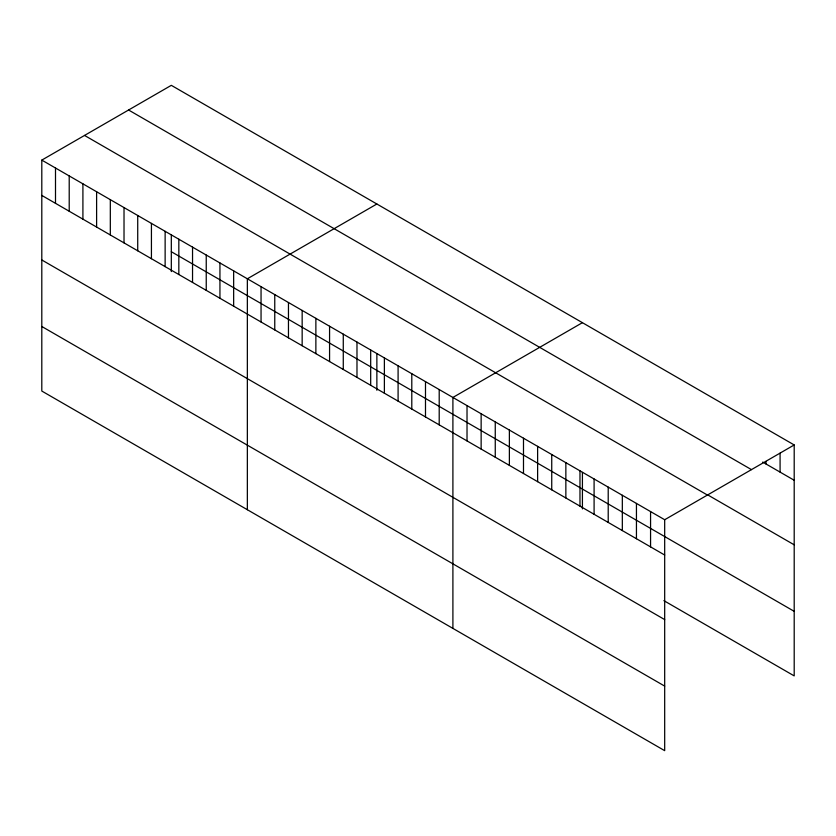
<?xml version="1.0" encoding="UTF-8"?>
<svg xmlns="http://www.w3.org/2000/svg" width="836" height="836" viewBox="0 0 836 836"><rect width="100%" height="100%" fill="white"/><g stroke="black" fill="none" stroke-linecap="round" stroke-linejoin="round"><path stroke-width="1.25" d="M41.8 160.104L664.683 519.731L664.683 750.665L41.8 391.049L41.8 160.104L171.317 85.335L794.2 444.951L794.2 675.896L663.878 600.645M376.869 204.005L247.351 278.785L247.351 509.72M582.42 322.675L452.903 397.455L452.903 628.4M664.683 519.731L794.2 444.951M762.704 462.078L794.2 480.261M128.577 110.007L751.459 469.623M707.319 494.661L794.2 544.821M84.54 135.432L707.423 495.048M171.317 251.72L794.2 611.335M41.8 195.415L664.683 555.031M41.8 259.975L664.683 619.591M41.8 326.489L664.683 686.105M780.082 453.196L780.082 472.11M765.964 461.43L765.964 463.959M650.565 511.569L650.565 546.88M636.447 503.418L636.447 538.729M622.329 495.267L622.329 530.578M608.211 487.116L608.211 522.427M594.093 478.965L594.093 514.276M582.42 472.434L582.42 508.925M579.975 470.814L579.975 506.125M565.857 462.663L565.857 497.974M551.739 454.512L551.739 489.823M537.621 446.361L537.621 481.672M523.493 438.21L523.493 473.521M509.375 430.059L509.375 465.37M495.257 421.908L495.257 457.219M481.139 413.757L481.139 449.068M467.021 405.606L467.021 440.917M439.203 389.545L439.203 424.855M425.493 381.634L425.493 416.945M411.793 373.723L411.793 409.034M398.093 365.813L398.093 401.123M384.382 357.902L384.382 393.202M376.869 353.764L376.869 390.255M370.682 349.981L370.682 385.291M356.982 342.07L356.982 377.381M343.272 334.16L343.272 369.47M329.572 326.249L329.572 361.56M315.872 318.338L315.872 353.649M302.162 310.428L302.162 345.738M288.462 302.517L288.462 337.828M274.762 294.606L274.762 329.917M261.051 286.696L261.051 322.006M233.652 270.874L233.652 306.175M219.941 262.953L219.941 298.264M206.241 255.043L206.241 290.353M192.541 247.132L192.541 282.443M178.831 239.221L178.831 274.532M171.317 235.083L171.317 271.575M165.131 231.311L165.131 266.621M151.431 223.4L151.431 258.711M137.721 215.489L137.721 250.8M124.021 207.579L124.021 242.889M110.321 199.668L110.321 234.979M96.61 191.757L96.61 227.058M82.91 183.836L82.91 219.147M69.21 175.926L69.21 211.236M55.5 168.015L55.5 203.326"/></g></svg>
